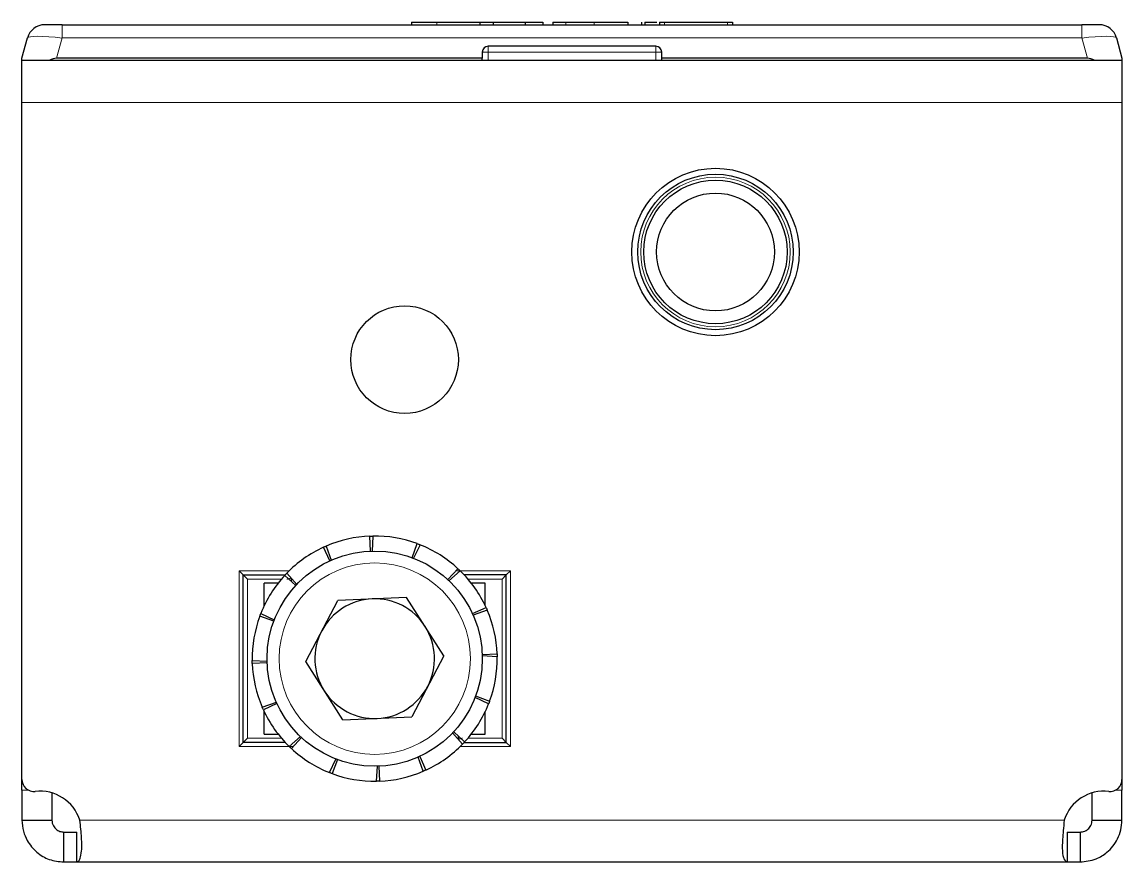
# Model space of a CAD drawing. Header units: millimetres. Extents: x -99 to 5525, y -1571 to 657.
# Drawn here: x 1443.6 to 1535.6, y -484.7 to -414.5 of the extents above; entities that cross this region are included whole.
import ezdxf

# ---------------------------------------------------------------- set-up
doc = ezdxf.new("R2010")
doc.units = ezdxf.units.MM

msp = doc.modelspace()

# ---------------------------------------------------------------- linework, layer by layer
at = {"color": 7, "linetype": 'Continuous', "lineweight": 25}
for p, q in [((1446.998, -414.722), (1445.549, -414.722)), ((1446.998, -414.722), (1532.297, -414.722)), ((1476.22, -414.522), (1476.22, -414.722)), ((1481.875, -414.522), (1481.935, -414.522)), ((1481.935, -414.522), (1481.935, -414.722)), ((1481.935, -414.522), (1483.066, -414.522)), ((1483.066, -414.522), (1483.066, -414.722)), ((1483.066, -414.522), (1485.733, -414.522)), ((1485.733, -414.522), (1485.733, -414.722)), ((1485.733, -414.522), (1487.221, -414.522)), ((1487.221, -414.522), (1487.221, -414.722)), ((1488.033, -414.497), (1488.033, -414.722)), ((1491.501, -414.522), (1494.33, -414.522)), ((1494.33, -414.522), (1494.33, -414.722)), ((1495.472, -414.522), (1495.472, -414.722)), ((1495.725, -414.522), (1495.725, -414.722)), ((1496.961, -414.522), (1496.961, -414.722)), ((1497.396, -414.522), (1502.64, -414.522)), ((1503.075, -414.522), (1503.075, -414.722)), ((1533.746, -414.722), (1532.297, -414.722)), ((1443.647, -417.522), (1444.1, -415.833)), ((1535.195, -415.833), (1535.647, -417.522)), ((1496.647, -416.522), (1482.647, -416.522)), ((1443.647, -417.722), (1443.647, -417.522)), ((1482.147, -417.522), (1446.545, -417.522)), ((1482.147, -417.022), (1482.147, -417.522)), ((1482.147, -417.722), (1482.147, -417.522)), ((1497.147, -417.522), (1497.147, -417.022)), ((1532.75, -417.522), (1497.147, -417.522)), ((1497.147, -417.722), (1497.147, -417.522)), ((1535.647, -417.522), (1535.647, -417.722)), ((1535.647, -417.722), (1443.647, -417.722)), ((1443.647, -421.222), (1443.647, -417.722)), ((1535.647, -417.722), (1535.647, -421.222)), ((1443.647, -477.821), (1443.647, -421.222)), ((1535.647, -421.222), (1535.647, -477.821)), ((1472.8, -458.728), (1472.752, -457.479)), ((1473.002, -457.473), (1472.926, -458.724)), ((1476.268, -459.28), (1476.702, -458.108)), ((1469.385, -459.546), (1468.863, -458.41)), ((1469.091, -458.309), (1469.499, -459.494)), ((1476.935, -458.197), (1476.386, -459.324)), ((1461.797, -460.372), (1462.147, -460.722)), ((1462.147, -474.722), (1462.147, -460.722)), ((1462.147, -460.722), (1465.66, -460.722)), ((1462.147, -460.722), (1462.497, -461.072)), ((1466.543, -461.608), (1465.625, -460.759)), ((1465.797, -460.577), (1466.629, -461.516)), ((1479.261, -461.117), (1480.11, -460.2)), ((1480.291, -460.371), (1479.353, -461.203)), ((1484.147, -460.722), (1480.635, -460.722)), ((1483.797, -461.072), (1484.147, -460.722)), ((1484.147, -460.722), (1484.497, -460.372)), ((1484.147, -474.722), (1484.147, -460.722)), ((1463.897, -463.306), (1463.897, -461.422)), ((1465.062, -461.422), (1463.897, -461.422)), ((1466.147, -460.972), (1466.147, -461.242)), ((1482.397, -461.422), (1481.233, -461.422)), ((1482.397, -463.306), (1482.397, -461.422)), ((1475.819, -462.604), (1470.051, -462.849)), ((1478.916, -467.476), (1475.819, -462.604)), ((1467.379, -467.967), (1470.051, -462.849)), ((1481.323, -463.959), (1482.459, -463.437)), ((1482.56, -463.665), (1481.375, -464.074)), ((1464.706, -464.601), (1463.533, -464.167)), ((1463.623, -463.934), (1464.75, -464.483)), ((1482.141, -467.374), (1483.39, -467.326)), ((1462.898, -467.867), (1464.15, -467.943)), ((1464.154, -468.069), (1462.905, -468.117)), ((1470.476, -472.84), (1467.379, -467.967)), ((1478.916, -467.476), (1476.244, -472.594)), ((1483.396, -467.576), (1482.145, -467.5)), ((1482.672, -471.509), (1481.545, -470.96)), ((1481.589, -470.842), (1482.761, -471.276)), ((1463.734, -471.778), (1464.92, -471.369)), ((1464.971, -471.484), (1463.836, -472.006)), ((1463.897, -474.022), (1463.897, -472.137)), ((1470.476, -472.84), (1476.244, -472.594)), ((1482.397, -474.022), (1482.397, -472.137)), ((1462.147, -474.722), (1462.497, -474.372)), ((1463.897, -474.022), (1465.062, -474.022)), ((1466.003, -475.072), (1466.942, -474.24)), ((1467.034, -474.326), (1466.184, -475.244)), ((1480.498, -474.866), (1479.666, -473.927)), ((1479.752, -473.835), (1480.669, -474.684)), ((1480.147, -474.472), (1480.147, -474.201)), ((1481.233, -474.022), (1482.397, -474.022)), ((1483.797, -474.372), (1484.147, -474.722)), ((1461.797, -475.072), (1462.147, -474.722)), ((1465.66, -474.722), (1462.147, -474.722)), ((1480.635, -474.722), (1484.147, -474.722)), ((1484.147, -474.722), (1484.497, -475.072)), ((1469.36, -477.246), (1469.909, -476.119)), ((1470.026, -476.163), (1469.593, -477.336)), ((1477.204, -477.135), (1476.795, -475.949)), ((1476.91, -475.897), (1477.432, -477.033)), ((1473.293, -477.971), (1473.369, -476.719)), ((1473.494, -476.715), (1473.543, -477.964)), ((1443.647, -478.718), (1443.647, -477.821)), ((1535.647, -477.821), (1535.647, -478.718)), ((1443.647, -478.718), (1443.647, -481.222)), ((1446.147, -478.939), (1446.147, -481.222)), ((1533.147, -481.222), (1533.147, -478.939)), ((1535.647, -481.222), (1535.647, -478.718)), ((1443.647, -481.222), (1446.147, -481.222)), ((1533.147, -481.222), (1535.647, -481.222)), ((1447.147, -484.722), (1447.147, -482.222)), ((1447.147, -482.222), (1448.234, -482.222)), ((1448.234, -484.722), (1448.234, -482.222)), ((1531.061, -482.222), (1531.061, -484.722)), ((1531.061, -482.222), (1532.147, -482.222)), ((1532.147, -482.222), (1532.147, -484.722)), ((1447.147, -484.722), (1448.234, -484.722)), ((1448.234, -484.722), (1531.061, -484.722)), ((1531.061, -484.722), (1532.147, -484.722))]:
    msp.add_line(p, q, dxfattribs=at)
at = {"color": 8, "linetype": 'Continuous', "lineweight": 18}
for p, q in [((1446.998, -414.722), (1446.998, -415.833)), ((1478.33, -414.522), (1478.33, -414.722)), ((1489.139, -414.522), (1489.139, -414.722)), ((1491.501, -414.522), (1491.501, -414.722)), ((1497.396, -414.522), (1497.396, -414.722)), ((1502.64, -414.522), (1502.64, -414.722)), ((1532.297, -415.833), (1532.297, -414.722)), ((1446.998, -415.833), (1446.545, -417.522)), ((1532.297, -415.833), (1446.998, -415.833)), ((1532.75, -417.522), (1532.297, -415.833)), ((1482.647, -417.022), (1482.647, -416.522)), ((1496.647, -417.022), (1496.647, -416.522)), ((1482.647, -417.022), (1482.147, -417.022)), ((1482.647, -417.022), (1482.647, -417.722)), ((1496.647, -417.022), (1482.647, -417.022)), ((1496.647, -417.722), (1496.647, -417.022)), ((1496.647, -417.022), (1497.147, -417.022)), ((1535.647, -421.222), (1443.647, -421.222)), ((1461.797, -475.072), (1461.797, -460.372)), ((1461.797, -460.372), (1466.003, -460.372)), ((1479.951, -460.372), (1480.291, -460.372)), ((1480.292, -460.372), (1484.497, -460.372)), ((1484.497, -460.372), (1484.497, -475.072)), ((1465.347, -461.072), (1462.497, -461.072)), ((1462.497, -461.072), (1462.497, -474.372)), ((1483.797, -461.072), (1480.947, -461.072)), ((1483.797, -474.372), (1483.797, -461.072)), ((1462.497, -474.372), (1465.347, -474.372)), ((1480.947, -474.372), (1483.797, -474.372)), ((1466.003, -475.072), (1461.797, -475.072)), ((1466.344, -475.072), (1466.003, -475.072)), ((1484.497, -475.072), (1480.292, -475.072)), ((1444.207, -478.718), (1443.647, -478.718)), ((1535.647, -478.718), (1535.088, -478.718)), ((1530.815, -481.222), (1448.479, -481.222))]:
    msp.add_line(p, q, dxfattribs=at)
at = {"color": 7, "linetype": 'Continuous', "lineweight": 25}
for centre, radius in [((1501.647, -433.722), 7), ((1501.647, -433.722), 6.5), ((1501.647, -433.722), 6), ((1501.647, -433.722), 4.925), ((1475.647, -442.722), 4.5), ((1473.147, -467.722), 9)]:
    msp.add_circle(centre, radius, dxfattribs=at)
at = {"color": 8, "linetype": 'Continuous', "lineweight": 18}
for centre, radius in [((1501.647, -433.722), 6.25), ((1473.147, -467.722), 8)]:
    msp.add_circle(centre, radius, dxfattribs=at)
at = {"color": 7, "linetype": 'Continuous', "lineweight": 25}
for centre, radius, start, end in [((1445.549, -416.222), 1.5, 90, 165), ((1533.746, -416.222), 1.5, 15, 90), ((1482.647, -417.022), 0.5, 90, 180), ((1496.647, -417.022), 0.5, 0, 90), ((1473.147, -467.722), 10.25, 92.21037, 113.31447), ((1473.147, -467.722), 10.25, 69.71037, 90.81447), ((1473.147, -467.722), 10.25, 114.71037, 135.81447), ((1473.147, -467.722), 10.25, 47.21037, 68.31447), ((1473.147, -467.722), 10.25, 137.21037, 158.31447), ((1473.147, -467.722), 10.25, 24.71037, 45.81447), ((1473.147, -467.722), 5, 92.43345, 152.43345), ((1473.147, -467.722), 5, 32.43345, 92.43345), ((1473.147, -467.722), 10.25, 2.21037, 23.31447), ((1473.147, -467.722), 10.25, 159.71037, 180.81447), ((1473.147, -467.722), 5, 152.43345, 212.43345), ((1473.147, -467.722), 5, 332.43345, 32.43345), ((1473.147, -467.722), 10.25, 182.21037, 203.31447), ((1473.147, -467.722), 10.25, 339.71037, 0.81447), ((1473.147, -467.722), 5, 272.43345, 332.43345), ((1473.147, -467.722), 5, 212.43345, 272.43345), ((1473.147, -467.722), 10.25, 317.21037, 338.31447), ((1473.147, -467.722), 10.25, 204.71037, 225.81447), ((1473.147, -467.722), 10.25, 227.21037, 248.31447), ((1473.147, -467.722), 10.25, 294.71037, 315.81447), ((1473.147, -467.722), 10.25, 249.71037, 270.81447), ((1473.147, -467.722), 10.25, 272.21037, 293.31447), ((1444.647, -477.821), 1, 180, 276.37937), ((1534.647, -477.821), 1, 263.62063, 0), ((1445.147, -482.293), 3.5, 17.82529, 96.37937), ((1534.147, -482.293), 3.5, 83.62063, 162.17471)]:
    msp.add_arc(centre, radius, start, end, dxfattribs=at)
at = {"color": 8, "linetype": 'Continuous', "lineweight": 18}
for centre, major_axis, start_param, end_param in [((1447.102, -416.222), (3.003, -0.382), 1.621093, 3.124852), ((1532.193, -416.222), (3.003, 0.382), 0.016741, 1.520499)]:
    msp.add_ellipse(centre, major_axis=major_axis, ratio=0.123038, start_param=start_param, end_param=end_param, dxfattribs=at)
at = {"color": 7, "linetype": 'Continuous', "lineweight": 25}
for centre, major_axis, start_param, end_param in [((1443.647, -429.113), (3.099, 11.565), 0.067037, 0.253072), ((1535.647, -429.113), (-3.099, 11.565), 6.030113, 6.216148)]:
    msp.add_ellipse(centre, major_axis=major_axis, ratio=0.250563, start_param=start_param, end_param=end_param, dxfattribs=at)
for points, knots in [([(1476.22, -414.522), (1476.59, -414.522), (1477.279, -414.522), (1477.997, -414.522), (1478.33, -414.522)], [0, 0, 0, 0, 0.5368, 1, 1, 1, 1]), ([(1478.33, -414.522), (1478.831, -414.522), (1479.767, -414.522), (1480.959, -414.522), (1481.684, -414.522), (1481.865, -414.522), (1481.875, -414.522)], [0, 0, 0, 0, 0.381983, 0.713352, 0.984017, 1, 1, 1, 1]), ([(1488.05, -414.522), (1488.045, -414.522), (1488.017, -414.522), (1488.175, -414.522), (1488.543, -414.522), (1488.929, -414.522), (1489.139, -414.522)], [0, 0, 0, 0, 0.061615, 0.333035, 0.637399, 1, 1, 1, 1]), ([(1489.139, -414.522), (1489.298, -414.522), (1489.657, -414.522), (1490.457, -414.522), (1491.089, -414.522), (1491.501, -414.522)], [0, 0, 0, 0, 0.216742, 0.489643, 1, 1, 1, 1]), ([(1495.725, -414.522), (1495.777, -414.522), (1495.886, -414.522), (1496.187, -414.522), (1496.471, -414.522), (1496.676, -414.522), (1496.74, -414.522)], [0, 0, 0, 0, 0.255277, 0.538303, 0.854078, 1, 1, 1, 1]), ([(1495.901, -414.522), (1496.015, -414.522), (1496.259, -414.522), (1496.564, -414.522), (1496.74, -414.522), (1496.74, -414.522)], [0, 0, 0, 0, 0.466249, 0.997338, 1, 1, 1, 1]), ([(1496.961, -414.522), (1496.97, -414.522), (1496.986, -414.522), (1497.102, -414.522), (1497.244, -414.522), (1497.345, -414.522), (1497.396, -414.522)], [0, 0, 0, 0, 0.285248, 0.560563, 0.777151, 1, 1, 1, 1]), ([(1502.64, -414.522), (1502.705, -414.522), (1502.833, -414.522), (1502.974, -414.522), (1503.059, -414.522), (1503.07, -414.522), (1503.075, -414.522)], [0, 0, 0, 0, 0.281303, 0.555629, 0.773878, 1, 1, 1, 1]), ([(1472.752, -457.479), (1472.794, -457.478), (1472.856, -457.476), (1472.939, -457.474), (1472.981, -457.473), (1473.002, -457.473)], [0, 0, 0, 0, 0.499981, 0.749988, 1, 1, 1, 1]), ([(1476.702, -458.108), (1476.741, -458.122), (1476.799, -458.144), (1476.877, -458.174), (1476.916, -458.189), (1476.935, -458.197)], [0, 0, 0, 0, 0.499981, 0.749988, 1, 1, 1, 1]), ([(1468.863, -458.41), (1468.9, -458.393), (1468.957, -458.367), (1469.033, -458.333), (1469.072, -458.317), (1469.091, -458.309)], [0, 0, 0, 0, 0.4999808, 0.7499881, 1, 1, 1, 1]), ([(1465.625, -460.759), (1465.654, -460.728), (1465.696, -460.683), (1465.754, -460.622), (1465.783, -460.592), (1465.797, -460.577)], [0, 0, 0, 0, 0.499981, 0.749988, 1, 1, 1, 1]), ([(1480.11, -460.2), (1480.141, -460.228), (1480.186, -460.271), (1480.247, -460.328), (1480.277, -460.357), (1480.291, -460.371)], [0, 0, 0, 0, 0.499981, 0.749988, 1, 1, 1, 1]), ([(1482.459, -463.437), (1482.476, -463.475), (1482.502, -463.531), (1482.536, -463.608), (1482.552, -463.646), (1482.56, -463.665)], [0, 0, 0, 0, 0.499981, 0.749988, 1, 1, 1, 1]), ([(1463.533, -464.167), (1463.548, -464.128), (1463.57, -464.07), (1463.6, -463.992), (1463.615, -463.953), (1463.623, -463.934)], [0, 0, 0, 0, 0.499981, 0.749988, 1, 1, 1, 1]), ([(1483.39, -467.326), (1483.391, -467.368), (1483.393, -467.43), (1483.395, -467.513), (1483.396, -467.555), (1483.396, -467.576)], [0, 0, 0, 0, 0.499981, 0.749988, 1, 1, 1, 1]), ([(1462.905, -468.117), (1462.904, -468.075), (1462.901, -468.013), (1462.899, -467.93), (1462.899, -467.888), (1462.898, -467.867)], [0, 0, 0, 0, 0.499981, 0.749988, 1, 1, 1, 1]), ([(1463.836, -472.006), (1463.819, -471.969), (1463.793, -471.912), (1463.759, -471.836), (1463.743, -471.797), (1463.734, -471.778)], [0, 0, 0, 0, 0.4999808, 0.7499881, 1, 1, 1, 1]), ([(1482.761, -471.276), (1482.747, -471.315), (1482.725, -471.373), (1482.695, -471.451), (1482.68, -471.49), (1482.672, -471.509)], [0, 0, 0, 0, 0.499981, 0.749988, 1, 1, 1, 1]), ([(1480.669, -474.684), (1480.641, -474.715), (1480.598, -474.761), (1480.541, -474.821), (1480.512, -474.851), (1480.498, -474.866)], [0, 0, 0, 0, 0.4999808, 0.7499881, 1, 1, 1, 1]), ([(1466.184, -475.244), (1466.154, -475.215), (1466.108, -475.173), (1466.048, -475.115), (1466.018, -475.086), (1466.003, -475.072)], [0, 0, 0, 0, 0.499981, 0.749988, 1, 1, 1, 1]), ([(1469.593, -477.336), (1469.554, -477.321), (1469.496, -477.299), (1469.418, -477.269), (1469.379, -477.254), (1469.36, -477.246)], [0, 0, 0, 0, 0.499981, 0.749988, 1, 1, 1, 1]), ([(1477.432, -477.033), (1477.394, -477.05), (1477.337, -477.076), (1477.261, -477.11), (1477.223, -477.126), (1477.204, -477.135)], [0, 0, 0, 0, 0.499981, 0.749988, 1, 1, 1, 1]), ([(1473.543, -477.964), (1473.501, -477.965), (1473.439, -477.968), (1473.355, -477.97), (1473.314, -477.97), (1473.293, -477.971)], [0, 0, 0, 0, 0.4999808, 0.7499881, 1, 1, 1, 1]), ([(1443.647, -481.222), (1443.672, -481.538), (1443.718, -482.128), (1444.118, -483.073), (1444.831, -483.94), (1445.928, -484.597), (1446.734, -484.679), (1447.147, -484.722)], [0, 0, 0, 0, 0.1708405, 0.3192172, 0.5481031, 0.7678223, 1, 1, 1, 1]), ([(1446.147, -481.222), (1446.154, -481.312), (1446.167, -481.479), (1446.261, -481.7), (1446.376, -481.867), (1446.506, -481.995), (1446.646, -482.092), (1446.87, -482.198), (1447.033, -482.212), (1447.147, -482.222)], [0, 0, 0, 0, 0.154359, 0.287283, 0.400435, 0.496544, 0.604314, 0.723151, 1, 1, 1, 1]), ([(1448.234, -484.722), (1448.287, -484.705), (1448.387, -484.673), (1448.534, -484.39), (1448.635, -483.928), (1448.652, -483.299), (1448.632, -482.684), (1448.577, -481.978), (1448.512, -481.477), (1448.479, -481.222)], [0, 0, 0, 0, 0.1440667, 0.2712756, 0.4749075, 0.5979974, 0.7263376, 0.8602454, 1, 1, 1, 1]), ([(1530.815, -481.222), (1530.785, -481.516), (1530.729, -482.068), (1530.66, -482.97), (1530.638, -483.853), (1530.775, -484.578), (1530.963, -484.673), (1531.061, -484.722)], [0, 0, 0, 0, 0.16069, 0.301312, 0.521951, 0.753573, 1, 1, 1, 1]), ([(1532.147, -482.222), (1532.274, -482.209), (1532.488, -482.187), (1532.756, -482.029), (1532.935, -481.85), (1533.051, -481.667), (1533.132, -481.452), (1533.142, -481.3), (1533.147, -481.222)], [0, 0, 0, 0, 0.296302, 0.497469, 0.615497, 0.73607, 0.863114, 1, 1, 1, 1]), ([(1532.147, -484.722), (1532.604, -484.671), (1533.409, -484.581), (1534.319, -484.012), (1534.91, -483.412), (1535.31, -482.78), (1535.592, -482.036), (1535.628, -481.498), (1535.647, -481.222)], [0, 0, 0, 0, 0.254149, 0.448213, 0.574908, 0.708872, 0.850468, 1, 1, 1, 1])]:
    msp.add_open_spline(points, degree=3, knots=knots, dxfattribs=at)
at = {"color": 8, "linetype": 'Continuous', "lineweight": 18}
for points, knots in [([(1465.797, -461.072), (1465.836, -461.069), (1465.899, -461.064), (1465.979, -461.043), (1466.039, -461.021), (1466.089, -460.999), (1466.124, -460.984), (1466.144, -460.974), (1466.146, -460.972), (1466.147, -460.972)], [0, 0, 0, 0, 0.208592, 0.336235, 0.479855, 0.625864, 0.760785, 0.885235, 1, 1, 1, 1]), ([(1480.147, -474.472), (1480.149, -474.471), (1480.151, -474.47), (1480.171, -474.459), (1480.206, -474.444), (1480.256, -474.422), (1480.316, -474.4), (1480.395, -474.379), (1480.458, -474.374), (1480.497, -474.372)], [0, 0, 0, 0, 0.114765, 0.239215, 0.374136, 0.520145, 0.663765, 0.791408, 1, 1, 1, 1])]:
    msp.add_open_spline(points, degree=3, knots=knots, dxfattribs=at)

doc.saveas('drawing.dxf')
